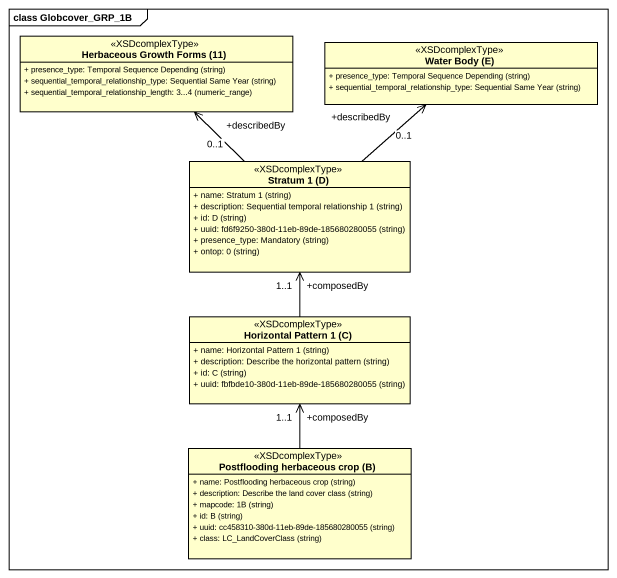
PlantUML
@startuml
mainframe class Globcover_GRP_1B
hide circle
hide empty members
skinparam classAttributeIconSize 0
class "Herbaceous Growth Forms (11)" as Herbaceous_Growth_Forms_11 <<XSDcomplexType>> {
  {field} + presence_type: Temporal Sequence Depending (string)
  {field} + sequential_temporal_relationship_type: Sequential Same Year (string)
  {field} + sequential_temporal_relationship_length: 3...4 (numeric_range)
}
class "Water Body (E)" as Water_Body_E <<XSDcomplexType>> {
  {field} + presence_type: Temporal Sequence Depending (string)
  {field} + sequential_temporal_relationship_type: Sequential Same Year (string)
}
class "Stratum 1 (D)" as Stratum_1_D <<XSDcomplexType>> {
  {field} + name: Stratum 1 (string)
  {field} + description: Sequential temporal relationship 1 (string)
  {field} + id: D (string)
  {field} + uuid: fd6f9250-380d-11eb-89de-185680280055 (string)
  {field} + presence_type: Mandatory (string)
  {field} + ontop: 0 (string)
}
class "Horizontal Pattern 1 (C)" as Horizontal_Pattern_1_C <<XSDcomplexType>> {
  {field} + name: Horizontal Pattern 1 (string)
  {field} + description: Describe the horizontal pattern (string)
  {field} + id: C (string)
  {field} + uuid: fbfbde10-380d-11eb-89de-185680280055 (string)
}
class "Postflooding herbaceous crop (B)" as Postflooding_herbaceous <<XSDcomplexType>> {
  {field} + name: Postflooding herbaceous crop (string)
  {field} + description: Describe the land cover class (string)
  {field} + mapcode: 1B (string)
  {field} + id: B (string)
  {field} + uuid: cc458310-380d-11eb-89de-185680280055 (string)
  {field} + class: LC_LandCoverClass (string)
}
Stratum_1_D -up-> "+describedBy\n0..1" Herbaceous_Growth_Forms_11
Stratum_1_D -up-> "+describedBy\n0..1" Water_Body_E
Horizontal_Pattern_1_C -up-> "+composedBy\n1..1" Stratum_1_D
Postflooding_herbaceous -up-> "+composedBy\n1..1" Horizontal_Pattern_1_C
@enduml
